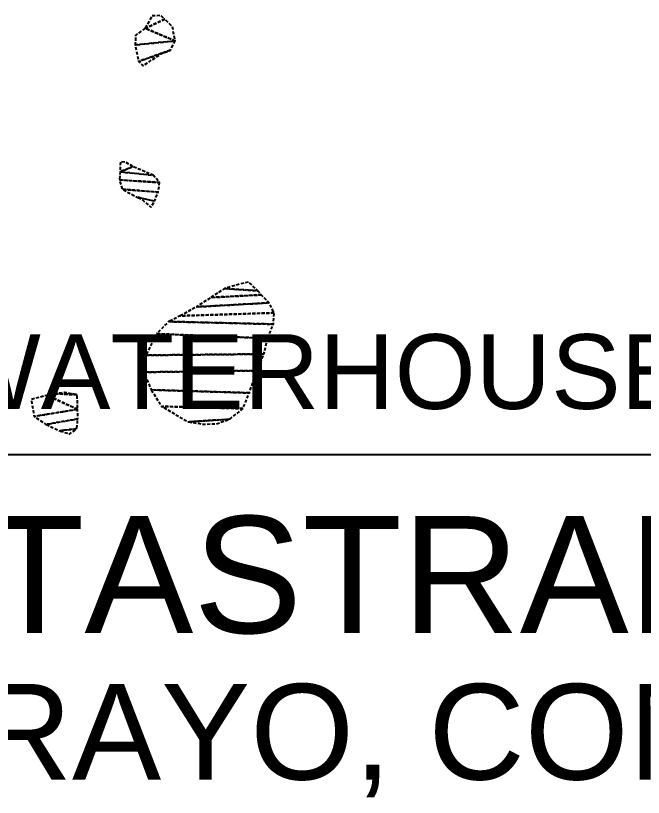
# Model space of a CAD drawing. Header units: metres. Extents: x 619047 to 657292, y 1301217 to 1319844.
# Drawn here: x 619641.7 to 619692.1, y 1314987.2 to 1315050 of the extents above; entities that cross this region are included whole.
import ezdxf

# ---------------------------------------------------------------- set-up
doc = ezdxf.new("R2010")
doc.units = ezdxf.units.M
doc.linetypes.add('HIDDEN', pattern=[0.375, 0.25, -0.125])
doc.layers.add('3', color=7, linetype='Continuous')
doc.layers.add('TEXTO 2', color=7, linetype='Continuous')
doc.styles.add('PI', font='arial.ttf', dxfattribs={"height": 0.4})

msp = doc.modelspace()

# ---------------------------------------------------------------- linework, layer by layer
msp.add_line((620054.73869, 1315014.74193), (619584.56393, 1315014.74193))

# ---------------------------------------------------------------- texts
at = {"layer": 'TEXTO 2', "style": 'PI'}
for s, height, p in [('WATERHOUSE ISLAND', 6, (619635.79976, 1315018.41695)), ('REF. CATASTRAL: 3051 - 4 - 10 - 000 - (21700)', 9.386752, (619587.47487, 1315000.42299)), ('FINCA EL RAYO, COMARCA EL DIAMANTE, MUNICIPIO DE GRANADA, DEPARTAMENTO ', 7.6788942, (619587.21039, 1314988.65196))]:
    msp.add_text(s, height=height, dxfattribs=at).set_placement(p)

# ---------------------------------------------------------------- meshes
at = {"layer": '3', "color": 30, "linetype": 'HIDDEN'}
mesh = msp.add_polyface(dxfattribs=at)
corners = [(619653.65889, 1315049.71205), (619652.08125, 1315048.98178), (619654.48792, 1315047.97309), (619651.28739, 1315047.6451), (619654.10806, 1315047.22409), (619651.56148, 1315046.32077), (619652.65224, 1315049.992), (619653.36429, 1315050.00016), (619654.28072, 1315049.10398), (619653.33472, 1315046.92387), (619651.92146, 1315045.9687), (619651.31084, 1315048.42251)]
mesh.append_faces([[corners[k] for k in face] for face in [(1, 0, 7, 6), (4, 5, 10, 9)]], dxfattribs={"vtx0": -1, "color": 30})
mesh.append_faces([[corners[k] for k in face] for face in [(0, 1, 2, 8)]], dxfattribs={"vtx0": -1, "vtx1": -1, "color": 30})
mesh.append_faces([[corners[k] for k in face] for face in [(2, 3, 5, 4)]], dxfattribs={"vtx0": -1, "vtx2": -1, "color": 30})
mesh.append_faces([[corners[k] for k in face] for face in [(2, 1, 11, 3)]], dxfattribs={"vtx0": -1, "vtx3": -1, "color": 30})
mesh = msp.add_polyface(dxfattribs=at)
corners = [(619651.10441, 1315037.88093), (619650.071, 1315037.45342), (619652.72793, 1315037.1787), (619653.24973, 1315036.59891), (619650.01034, 1315036.80534), (619653.12524, 1315035.82086), (619650.24175, 1315036.06182), (619652.8384, 1315035.10652), (619651.444, 1315035.42164), (619650.09814, 1315038.26333), (619650.51928, 1315038.23352), (619651.75389, 1315037.59359), (619652.55004, 1315034.61886), (619651.83379, 1315035.22974)]
mesh.append_faces([[corners[k] for k in face] for face in [(1, 0, 10, 9), (7, 8, 13, 12)]], dxfattribs={"vtx0": -1, "color": 30})
mesh.append_faces([[corners[k] for k in face] for face in [(0, 1, 2, 11)]], dxfattribs={"vtx0": -1, "vtx1": -1, "color": 30})
mesh.append_faces([[corners[k] for k in face] for face in [(2, 1, 4, 3), (3, 4, 6, 5), (5, 6, 8, 7)]], dxfattribs={"vtx0": -1, "vtx2": -1, "color": 30})
mesh = msp.add_polyface(dxfattribs=at)
corners = [(619661.14177, 1315027.90397), (619658.45299, 1315028.08134), (619661.40287, 1315027.58171), (619657.35663, 1315027.36203), (619662.05464, 1315026.93809), (619656.19579, 1315026.60972), (619662.44839, 1315026.13086), (619654.9051, 1315025.88913), (619662.38939, 1315025.22372), (619653.96904, 1315025.42977), (619661.91104, 1315024.08709), (619653.00393, 1315024.45216), (619661.62764, 1315022.82215), (619652.14063, 1315022.73015), (619661.05334, 1315021.49069), (619651.9551, 1315021.36874), (619660.4496, 1315019.7056), (619652.57948, 1315019.94758), (619659.93965, 1315018.43925), (619653.39754, 1315018.62478), (619658.87655, 1315017.59048), (619655.54261, 1315017.37526), (619657.81026, 1315017.22757), (619656.80666, 1315017.18883), (619659.58426, 1315028.41239), (619660.39252, 1315028.61181)]
mesh.append_faces([[corners[k] for k in face] for face in [(1, 0, 25, 24), (20, 21, 23, 22)]], dxfattribs={"vtx0": -1, "color": 30})
mesh.append_faces([[corners[k] for k in face] for face in [(0, 1, 3, 2), (2, 3, 5, 4), (4, 5, 7, 6), (6, 7, 9, 8), (8, 9, 11, 10), (10, 11, 13, 12), (12, 13, 15, 14), (14, 15, 17, 16), (16, 17, 19, 18), (18, 19, 21, 20)]], dxfattribs={"vtx0": -1, "vtx2": -1, "color": 30})
mesh = msp.add_polyface(dxfattribs=at)
corners = [(619646.62391, 1315019.55384), (619644.84238, 1315019.63985), (619646.66379, 1315018.38816), (619644.19558, 1315019.50618), (619643.17032, 1315017.81564), (619646.66876, 1315017.61087), (619644.11352, 1315017.1738), (619646.609, 1315016.83319), (619645.18528, 1315016.66232), (619645.61891, 1315019.74179), (619646.02883, 1315016.40849), (619642.93496, 1315019.17436)]
mesh.append_faces([[corners[k] for k in face] for face in [(1, 0, 9), (7, 8, 10)]], dxfattribs={"vtx0": -1, "color": 30})
mesh.append_faces([[corners[k] for k in face] for face in [(0, 1, 3, 2), (2, 4, 6, 5), (5, 6, 8, 7)]], dxfattribs={"vtx0": -1, "vtx2": -1, "color": 30})
mesh.append_faces([[corners[k] for k in face] for face in [(2, 3, 11, 4)]], dxfattribs={"vtx0": -1, "vtx3": -1, "color": 30})

doc.saveas('drawing.dxf')
